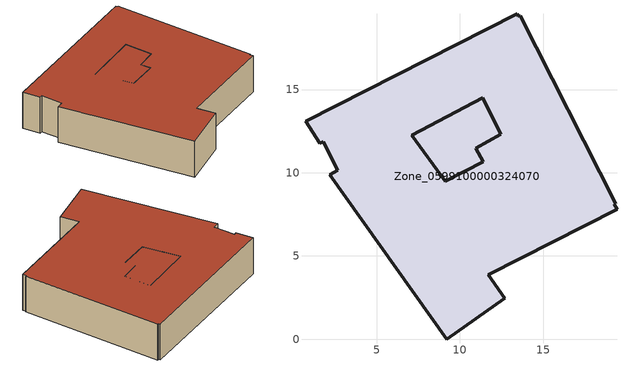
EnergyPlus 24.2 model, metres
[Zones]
Zone_0599100000324070
 floor ground (C_G): 19.35,8.14 19.29,8.1 19.44,7.8 11.7,3.86 12.69,2.46 9.2,0 2.17,9.89 2.67,10.14 1.8,11.87 1.58,11.76 0.72,13.08 13.45,19.54 13.52,19.4 13.61,19.45 z0; 9.12,9.5 11.4,10.64 10.95,11.46 12.46,12.3 11.37,14.51 7.1,12.24 z0
 wall outside (C_F): 2.17,9.89 9.2,0 12.69,2.46 11.7,3.86 19.44,7.8 19.29,8.1 19.35,8.14 13.61,19.45 13.52,19.4 13.45,19.54 0.72,13.08 1.58,11.76 1.8,11.87 2.67,10.14 2.17,9.89 / 9.12,9.5 7.1,12.24 11.37,14.51 12.46,12.3 10.95,11.46 11.4,10.64 9.12,9.5 z0:3.58
 roof outside (C_R): 19.29,8.1 19.35,8.14 13.61,19.45 13.52,19.4 13.45,19.54 0.72,13.08 1.58,11.76 1.8,11.87 2.67,10.14 2.17,9.89 9.2,0 12.69,2.46 11.7,3.86 19.44,7.8 z3.58; 11.4,10.64 9.12,9.5 7.1,12.24 11.37,14.51 12.46,12.3 10.95,11.46 z3.58
[BUILDING]
Pand.0599100000324070: North Axis=0; Terrain=City; Loads Convergence Tolerance Value=0.04; Temperature Convergence Tolerance Value=0.4; Solar Distribution=FullExterior; Maximum Number of Warmup Days=25; Minimum Number of Warmup Days=1
[Site:Location]
Rotterdam.The.Hague.AP_ZH_NLD Design_Conditions: Latitude=51.96; Longitude=4.45; Time Zone=1; Elevation=-4.5
[SITE:GROUNDTEMPERATURE:BUILDINGSURFACE]
18, 18, 18, 18, 18, 18, 18, 18, 18, 18, 18, 18
[MATERIAL] Thermal Absorptance=0.9; Solar Absorptance=0.7; Visible Absorptance=0.7
Name | Roughness | Thickness | Conductivity | Density | Specific Heat
G.D.1965-1974 | MediumSmooth | 0.15 | 0.882353 | 540 | 1210
F.D.1965-1974 | Rough | 0.3 | 0.697674 | 1920 | 840
R.D.1965-1974 | MediumRough | 0.2 | 0.232558 | 1500 | 1000
[CONSTRUCTION]
C_G: G.D.1965-1974
C_F: F.D.1965-1974
C_R: R.D.1965-1974
[ZONE]
Zone_0599100000324070: Type=1; Multiplier=1; Ceiling Height=Autocalculate; Volume=Autocalculate; Floor Area=autocalculate; Part of Total Floor Area=Yes
[ZONEINFILTRATION:DESIGNFLOWRATE]
Infil_Zone_0599100000324070: Zone or ZoneList or Space or SpaceList=Zone_0599100000324070; Schedule=AlwaysOn; Design Flow Rate Calculation Method=Flow/Area; Flow Rate per Floor Area=0.0042; Constant Term Coefficient=1; Temperature Term Coefficient=0; Velocity Term Coefficient=0; Velocity Squared Term Coefficient=0
[HVACTEMPLATE:ZONE:IDEALLOADSAIRSYSTEM]
Zone_0599100000324070: Maximum Heating Supply Air Temperature=50; Minimum Cooling Supply Air Temperature=13; Maximum Heating Supply Air Humidity Ratio=0.0156; Minimum Cooling Supply Air Humidity Ratio=0.0077; Heating Limit=NoLimit; Cooling Limit=NoLimit; Dehumidification Control Type=ConstantSensibleHeatRatio; Cooling Sensible Heat Ratio=0.7; Dehumidification Setpoint=60; Humidification Control Type=None; Humidification Setpoint=30; Outdoor Air Method=None; Outdoor Air Flow Rate per Person=0.00944; Outdoor Air Flow Rate per Zone Floor Area=0; Outdoor Air Flow Rate per Zone=0; Demand Controlled Ventilation Type=None; Outdoor Air Economizer Type=NoEconomizer; Heat Recovery Type=None; Sensible Heat Recovery Effectiveness=0.7; Latent Heat Recovery Effectiveness=0.65
[ZONECONTROL:THERMOSTAT]
ThermostatControl_Zone_0599100000324070: Zone or ZoneList=Zone_0599100000324070; Control Type Schedule=DualSetpointControlType; Control 1=Thermostat_Zone_0599100000324070; Temperature Difference Between Cutout And Setpoint=0
[THERMOSTATSETPOINT:DUALSETPOINT]
Thermostat_Zone_0599100000324070: Heating Setpoint Temperature Schedule=HeatingSetpoint_Zone_0599100000324070; Cooling Setpoint Temperature Schedule=CoolingSetpoint_Zone_0599100000324070
[SCHEDULE:COMPACT]
HeatingSetpoint_Zone_0599100000324070: Through: 12/31, For: AllDays, Until: 24:00, 21
CoolingSetpoint_Zone_0599100000324070: Through: 12/31, For: AllDays, Until: 24:00, 24
DualSetpointControlType: Through: 12/31, For: AllDays, Until: 24:00, 4
AlwaysOn: Through: 12/31, For: AllDays, Until: 24:00, 1
